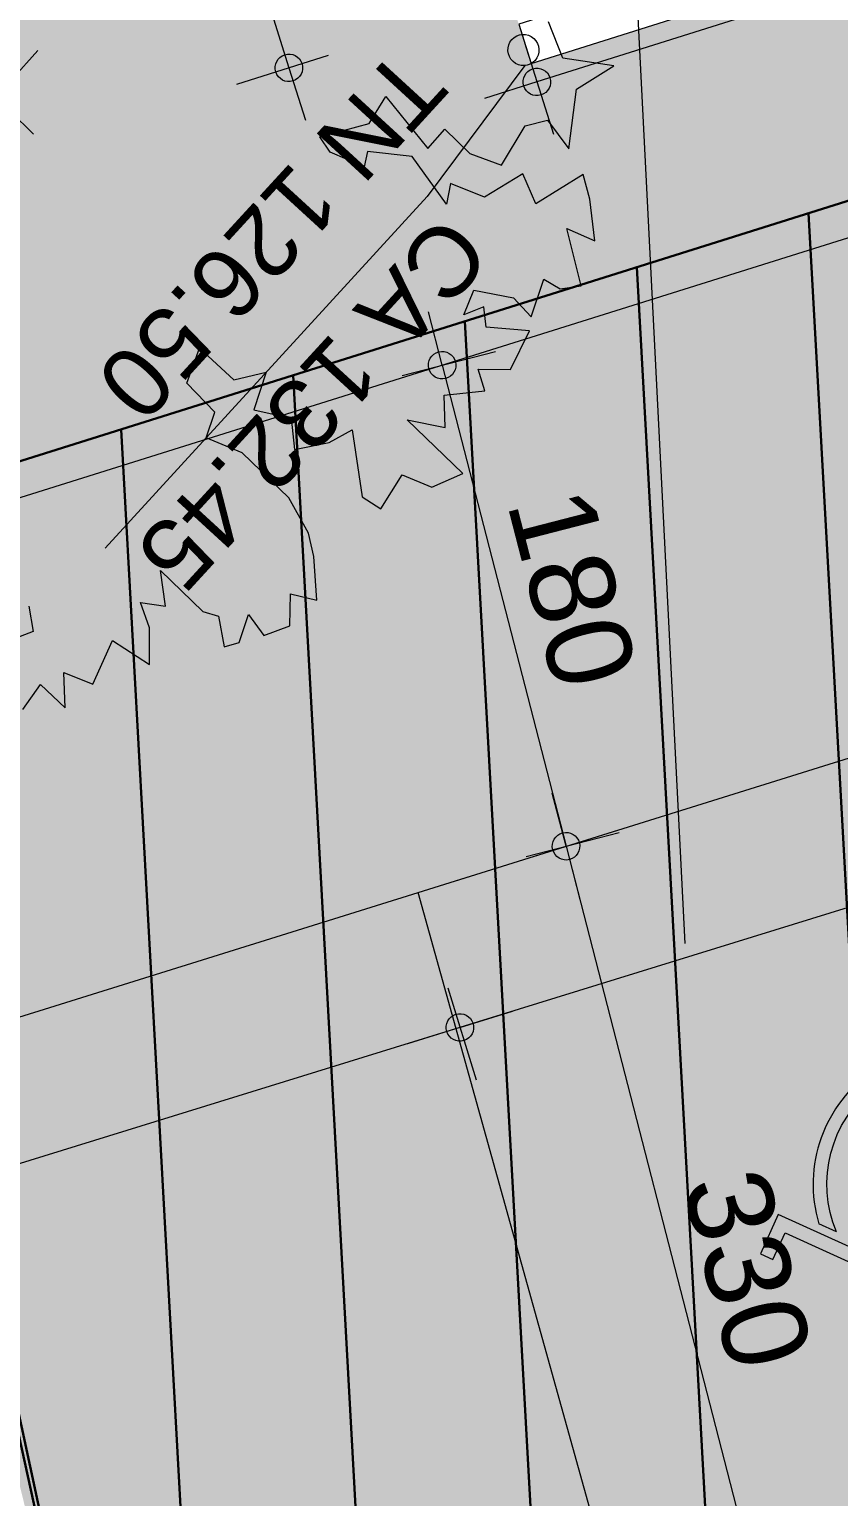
# Model space of a CAD drawing. Header units: metres. Extents: x -2858 to 512, y -1995 to 1252.
# Drawn here: x -905.94 to -902.99, y -867.61 to -862.27 of the extents above; entities that cross this region are included whole.
import ezdxf
from ezdxf.enums import TextEntityAlignment as Align
from ezdxf.lldxf.tags import DXFTag

# ---------------------------------------------------------------- set-up
doc = ezdxf.new("R2010")
doc.units = ezdxf.units.M
doc.layers.add('20-REV-HCH-BB0.10', color=144, linetype='Continuous', lineweight=30)
doc.layers.add('Calque commun', color=7, linetype='Continuous')
doc.layers.add('Textes', color=7, linetype='Continuous')
doc.styles.add('ARIAL', font='arial.ttf')
doc.styles.add('Arial14', font='arial.ttf', dxfattribs={"height": 0.253339})
doc.styles.add('Arial17', font='arial.ttf', dxfattribs={"height": 0.253354})
tags = doc.linetypes.add('DOT2', pattern=[0.125, 0, -0.125]).pattern_tags.tags
tags[6:7] = [DXFTag(74, 4), DXFTag(75, 0), DXFTag(340, '0'), DXFTag(46, 1.0), DXFTag(50, 0.0), DXFTag(44, 0.0), DXFTag(45, 0.0)]
tags[4:5] = [DXFTag(74, 4), DXFTag(75, 0), DXFTag(340, '0'), DXFTag(46, 1.0), DXFTag(50, 0.0), DXFTag(44, 0.0), DXFTag(45, 0.0)]
pattern_1 = [(273.16176, (0, 0), (0.6340334, 0.0350235), [])]

# ---------------------------------------------------------------- blocks, each defined once
blk = doc.blocks.new('toitvilla68-11')
at = {"layer": 'Calque commun', "color": 1, "linetype": 'Continuous', "lineweight": 9}
blk.add_arc((0, 0), 0.5, 0, 359.9994, dxfattribs=at)
blk = doc.blocks.new('toitvilla68-12')
at = {"layer": 'Calque commun', "color": 1, "linetype": 'Continuous', "lineweight": 9}
blk.add_arc((0, 0), 0.5, 0, 359.9994, dxfattribs=at)
blk = doc.blocks.new('DimLine115')
at = {"layer": 'Calque commun', "color": 1, "linetype": 'Continuous', "lineweight": 9}
for p, q in [((-25.9559, -20.4455), (-25.9559, -20.0955)), ((-19.3559, -20.4455), (-19.3559, -20.0955)), ((-25.9559, -20.2955), (-26.1559, -20.2955)), ((-25.9559, -20.2955), (-19.3559, -20.2955)), ((-19.3559, -20.2955), (-19.1559, -20.2955))]:
    blk.add_line(p, q, dxfattribs=at)
at = {"layer": 'Calque commun', "color": 1, "linetype": 'Continuous', "lineweight": 9, "xscale": 0.1000000014901161, "yscale": 0.1000000014901161, "zscale": 0.1000000014901161}
for name, p in [('toitvilla68-11', (-25.9559, -20.2955)), ('toitvilla68-12', (-19.3559, -20.2955))]:
    blk.add_blockref(name, p, dxfattribs=at)
at = {"layer": 'Calque commun', "color": 1, "linetype": 'Continuous', "lineweight": 9, "style": 'ARIAL'}
blk.add_text('660', height=0.30925, dxfattribs=at).set_placement((-22.6559, -20.2855), align=Align.BOTTOM_CENTER)
blk = doc.blocks.new('toitvilla68-13')
at = {"layer": 'Calque commun', "color": 1, "linetype": 'Continuous', "lineweight": 9}
blk.add_blockref('DimLine115', (0, 0), dxfattribs=at)
at = {"layer": 'Calque commun', "color": 16, "linetype": 'Continuous', "lineweight": 9}
mesh = blk.add_polyface(dxfattribs=at)
corners = [(-19.3559, -20.3653), (-25.9653, -20.3653), (-25.9653, -20.5153), (-19.3559, -20.5153)]
mesh.append_faces([[corners[k] for k in face] for face in [(0, 1, 2, 3)]], dxfattribs={"color": 16})
blk = doc.blocks.new('new24')
at = {"layer": 'Calque commun', "color": 1, "linetype": 'Continuous', "lineweight": 9}
blk.add_arc((0, 0), 0.5, 0, 359.9994, dxfattribs=at)
blk = doc.blocks.new('DimLine13605')
at = {"layer": 'Calque commun', "color": 1, "linetype": 'Continuous', "lineweight": 9}
for p, q in [((38.3539, 100.7151), (38.456, 100.8871)), ((38.2249, 100.7916), (38.526, 100.6131)), ((33.7633, 92.9739), (38.3539, 100.7151))]:
    blk.add_line(p, q, dxfattribs=at)
at = {"layer": 'Calque commun', "color": 1, "linetype": 'Continuous', "lineweight": 9, "xscale": 0.1000000013967708, "yscale": 0.1000000013967708, "zscale": 0.1000000013967708, "rotation": 59.33157074804234}
blk.add_blockref('new24', (38.3539, 100.7151), dxfattribs=at)
blk = doc.blocks.new('new262')
at = {"layer": 'Calque commun', "color": 1, "linetype": 'Continuous', "lineweight": 9}
blk.add_arc((0, 0), 0.5, 0, 359.9994, dxfattribs=at)
blk = doc.blocks.new('DimLine14801')
at = {"layer": 'Calque commun', "color": 1, "linetype": 'Continuous', "lineweight": 9}
for p, q in [((36.2506, 106.0816), (40.5388, 103.5059)), ((40.4616, 103.3773), (40.6418, 103.6774)), ((40.5388, 103.5059), (40.7103, 103.403))]:
    blk.add_line(p, q, dxfattribs=at)
at = {"layer": 'Calque commun', "color": 1, "linetype": 'Continuous', "lineweight": 9, "xscale": 0.1000000008769844, "yscale": 0.1000000008769844, "zscale": 0.1000000008769844, "rotation": 329.0091859696225}
blk.add_blockref('new262', (40.5388, 103.5059), dxfattribs=at)
blk = doc.blocks.new('new263')
at = {"layer": 'Calque commun', "color": 1, "linetype": 'Continuous', "lineweight": 9}
blk.add_arc((0, 0), 0.5, 0, 359.9994, dxfattribs=at)
blk = doc.blocks.new('DimLine14807')
at = {"layer": 'Calque commun', "color": 1, "linetype": 'Continuous', "lineweight": 9}
for p, q in [((40.4616, 103.3773), (40.6418, 103.6774)), ((40.5388, 103.5059), (40.3674, 103.6089)), ((40.5388, 103.5059), (44.8625, 100.909))]:
    blk.add_line(p, q, dxfattribs=at)
at = {"layer": 'Calque commun', "color": 1, "linetype": 'Continuous', "lineweight": 9, "xscale": 0.1000000053253359, "yscale": 0.1000000053253359, "zscale": 0.1000000053253359, "rotation": 329.0092148889698}
blk.add_blockref('new263', (40.5388, 103.5059), dxfattribs=at)
blk = doc.blocks.new('new265')
at = {"layer": 'Calque commun', "color": 1, "linetype": 'Continuous', "lineweight": 9}
blk.add_arc((0, 0), 0.5, 0, 359.9994, dxfattribs=at)
blk = doc.blocks.new('new266')
at = {"layer": 'Calque commun', "color": 1, "linetype": 'Continuous', "lineweight": 9}
blk.add_arc((0, 0), 0.5, 0, 359.9994, dxfattribs=at)
blk = doc.blocks.new('DimLine14813')
at = {"layer": 'Calque commun', "color": 1, "linetype": 'Continuous', "lineweight": 9}
for p, q in [((39.7905, 103.3542), (39.9015, 103.5206)), ((39.9153, 103.271), (39.6241, 103.4652)), ((38.7879, 101.8517), (39.7905, 103.3542)), ((38.9128, 101.7685), (38.6215, 101.9627)), ((38.7879, 101.8517), (38.6769, 101.6853))]:
    blk.add_line(p, q, dxfattribs=at)
at = {"layer": 'Calque commun', "color": 1, "linetype": 'Continuous', "lineweight": 9, "xscale": 0.1000000003529191, "yscale": 0.1000000003529191, "zscale": 0.1000000003529191, "rotation": 56.28603638625923}
for name, p in [('new266', (39.7905, 103.3542)), ('new265', (38.7879, 101.8517))]:
    blk.add_blockref(name, p, dxfattribs=at)
at = {"layer": 'Calque commun', "color": 1, "linetype": 'Continuous', "lineweight": 9, "style": 'ARIAL'}
blk.add_text('180', height=0.30925, rotation=56.286, dxfattribs=at).set_placement((39.2809, 102.6085), align=Align.BOTTOM_CENTER)
blk = doc.blocks.new('new267')
at = {"layer": 'Calque commun', "color": 1, "linetype": 'Continuous', "lineweight": 9}
blk.add_arc((0, 0), 0.5, 0, 359.9994, dxfattribs=at)
blk = doc.blocks.new('new268')
at = {"layer": 'Calque commun', "color": 1, "linetype": 'Continuous', "lineweight": 9}
blk.add_arc((0, 0), 0.5, 0, 359.9994, dxfattribs=at)
blk = doc.blocks.new('DimLine14819')
at = {"layer": 'Calque commun', "color": 1, "linetype": 'Continuous', "lineweight": 9}
for p, q in [((41.627, 106.1064), (41.738, 106.2728)), ((39.7905, 103.3542), (41.627, 106.1064)), ((41.477, 106.1064), (41.827, 106.1064)), ((39.9153, 103.271), (39.6241, 103.4652)), ((39.7905, 103.3542), (39.6795, 103.1879))]:
    blk.add_line(p, q, dxfattribs=at)
at = {"layer": 'Calque commun', "color": 1, "linetype": 'Continuous', "lineweight": 9, "xscale": 0.1000000044827411, "yscale": 0.1000000044827411, "zscale": 0.1000000044827411, "rotation": 56.28604053114486}
for name, p in [('new268', (41.627, 106.1064)), ('new267', (39.7905, 103.3542))]:
    blk.add_blockref(name, p, dxfattribs=at)
at = {"layer": 'Calque commun', "color": 1, "linetype": 'Continuous', "lineweight": 9, "style": 'ARIAL'}
blk.add_text('330', height=0.30925, rotation=56.286, dxfattribs=at).set_placement((40.7004, 104.7359), align=Align.BOTTOM_CENTER)
blk = doc.blocks.new('arb5')
at = {"layer": 'Calque commun', "color": 0, "linetype": 'ByBlock', "lineweight": -2}
for p, q in [((0.5471, 1.1695), (0.5453, 1.0957)), ((0.5765, 1.1565), (0.5471, 1.1695)), ((0.587, 1.1277), (0.5765, 1.1565)), ((0.7301, 1.1483), (0.7012, 1.1181)), ((0.7426, 1.1256), (0.7301, 1.1483)), ((0.4432, 1.1359), (0.4037, 1.1244)), ((0.4638, 1.113), (0.4432, 1.1359)), ((0.6245, 1.1345), (0.587, 1.1277)), ((0.6282, 1.1136), (0.6245, 1.1345)), ((0.7656, 1.146), (0.7426, 1.1256)), ((0.7891, 1.134), (0.7656, 1.146)), ((0.7842, 1.1095), (0.7891, 1.134)), ((0.3387, 1.1317), (0.3079, 1.0847)), ((0.3544, 1.1189), (0.3387, 1.1317)), ((0.4037, 1.1244), (0.429, 1.0916)), ((0.4747, 1.1318), (0.4638, 1.113)), ((0.504, 1.1059), (0.4747, 1.1318)), ((0.5259, 1.1274), (0.504, 1.1059)), ((0.5453, 1.0957), (0.5259, 1.1274)), ((0.8099, 1.1212), (0.7842, 1.1095)), ((0.8225, 1.1132), (0.8099, 1.1212)), ((0.2983, 1.1123), (0.2724, 1.0819)), ((0.3079, 1.0847), (0.2983, 1.1123)), ((0.3582, 1.1012), (0.3544, 1.1189)), ((0.3929, 1.1166), (0.3582, 1.1012)), ((0.3908, 1.0919), (0.3929, 1.1166)), ((0.5876, 1.0636), (0.6282, 1.1136)), ((0.7012, 1.1181), (0.6884, 1.0993)), ((0.8046, 1.0894), (0.8225, 1.1132)), ((0.411, 1.0591), (0.3908, 1.0919)), ((0.429, 1.0916), (0.4163, 1.0768)), ((0.6884, 1.0993), (0.6763, 1.0628)), ((0.2724, 1.0819), (0.2593, 1.0614)), ((0.8115, 1.0755), (0.8046, 1.0894)), ((0.4348, 1.0679), (0.411, 1.0591)), ((0.4163, 1.0768), (0.4348, 1.0679)), ((0.6112, 1.0555), (0.5876, 1.0636)), ((0.8099, 1.0195), (0.8115, 1.0755)), ((0.8832, 1.0722), (0.8574, 1.0487)), ((0.8899, 1.0307), (0.8832, 1.0722)), ((0.2593, 1.0614), (0.3105, 1.0472)), ((0.6386, 1.0356), (0.6112, 1.0555)), ((0.6763, 1.0628), (0.6746, 1.0009)), ((0.3105, 1.0472), (0.2976, 1.0186)), ((0.6187, 1.0132), (0.6386, 1.0356)), ((0.8318, 1.0458), (0.8099, 1.0195)), ((0.8454, 1.026), (0.8318, 1.0458)), ((0.8574, 1.0487), (0.8454, 1.026)), ((0.9334, 1.045), (0.8899, 1.0307)), ((0.9439, 1.0173), (0.9334, 1.045)), ((0.9677, 1.0408), (0.9439, 1.0173)), ((0.9675, 1.0084), (0.9677, 1.0408)), ((0.2504, 1.0348), (0.2037, 1.0016)), ((0.2442, 1.0013), (0.2504, 1.0348)), ((0.1632, 1.0129), (0.1908, 0.9722)), ((0.2037, 1.0016), (0.1632, 1.0129)), ((0.2976, 1.0186), (0.3388, 1.0065)), ((0.637, 0.9815), (0.6187, 1.0132)), ((0.9962, 1.0121), (0.9675, 1.0084)), ((0.2627, 0.9893), (0.2442, 1.0013)), ((0.3053, 0.998), (0.2627, 0.9893)), ((0.3177, 0.9683), (0.3053, 0.998)), ((0.3388, 1.0065), (0.3512, 0.974)), ((0.6746, 1.0009), (0.6873, 0.9662)), ((0.3512, 0.974), (0.3682, 0.9845)), ((0.3682, 0.9845), (0.3568, 0.9295)), ((0.6026, 0.966), (0.637, 0.9815)), ((0.1908, 0.9722), (0.1745, 0.9388)), ((0.3166, 0.9348), (0.3177, 0.9683)), ((0.6289, 0.9481), (0.6026, 0.966)), ((0.6873, 0.9662), (0.6636, 0.9557)), ((0.9197, 0.9497), (0.9348, 0.9693)), ((0.9348, 0.9693), (0.9611, 0.9561)), ((0.6636, 0.9557), (0.6613, 0.9171)), ((0.6285, 0.9036), (0.6289, 0.9481)), ((0.3411, 0.9355), (0.3166, 0.9348)), ((0.3318, 0.8725), (0.3411, 0.9355)), ((0.3568, 0.9295), (0.3821, 0.8949)), ((0.6613, 0.9171), (0.6285, 0.9036)), ((0.3821, 0.8949), (0.3951, 0.9027)), ((0.3951, 0.9027), (0.4067, 0.8691)), ((0.3614, 0.8782), (0.3318, 0.8725)), ((0.4026, 0.8522), (0.3614, 0.8782)), ((0.4067, 0.8691), (0.4026, 0.8522)), ((0.5851, 0.6489), (0.584, 0.6182)), ((0.5602, 0.5987), (0.5236, 0.5982))]:
    blk.add_line(p, q, dxfattribs=at)
blk = doc.blocks.new('logoha01-3')
at = {"layer": 'Calque commun', "color": 6, "linetype": 'Continuous', "lineweight": 9}
for p, q in [((-0.1596, 0.8477), (-0.1189, 0.175)), ((-0.088, 0.4913), (-0.1048, 0.7655)), ((-0.088, 0.4913), (0.249, 0.4913)), ((0.249, 0.4913), (0.249, 0.4413)), ((-0.1669, 0.4712), (-0.1637, 0.4189)), ((-0.0719, 0.225), (-0.0849, 0.4413)), ((0.249, 0.4413), (-0.0849, 0.4413)), ((0.3593, 0.225), (-0.0719, 0.225)), ((0.5329, -0.331), (0.3593, 0.225)), ((-0.1189, 0.175), (0.3225, 0.175)), ((0.3225, 0.175), (0.5, -0.3936)), ((0.4062, -0.194), (0.4267, -0.2609)), ((0.6352, -0.299), (0.5329, -0.331)), ((0.6501, -0.3468), (0.6352, -0.299)), ((0.5, -0.3936), (0.6501, -0.3468))]:
    blk.add_line(p, q, dxfattribs=at)
at = {"layer": 'Calque commun', "color": 6, "linetype": 'Continuous', "lineweight": 9, "extrusion": (0, 0, -1)}
for centre, radius, start, end in [((0.0598, 0.8537), 0.1, 356.5381, 176.538), ((0.0581, 0.8522), 0.0984, 175.5861, 298.1951), ((0, -0.0003), 0.45, 205.4946, 68.661)]:
    blk.add_arc(centre, radius, start, end, dxfattribs=at)
at = {"layer": 'Calque commun', "color": 6, "linetype": 'Continuous', "lineweight": 9}
blk.add_arc((0.0001, -0.0002), 0.5001, 109.5038, 328.6263, dxfattribs=at)

msp = doc.modelspace()

# ---------------------------------------------------------------- hatches: boundary and pattern name
at = {"layer": '20-REV-HCH-BB0.10', "true_color": 0xf27172}
h = msp.add_hatch(dxfattribs=at)
h.set_pattern_fill('ANSI31', color=11, scale=0.2)
h.set_pattern_definition(pattern_1)
h.paths.add_polyline_path([(-897.0867, -884.0721), (-898.1539, -882.683), (-901.2805, -878.1861), (-904.4631, -873.2958), (-905.5895, -869.1404), (-906.7932, -863.6747), (-908.5594, -852.6134), (-910.0378, -845.7878), (-912.6742, -838.0889), (-913.7122, -834.9772), (-915.895, -827.5068), (-915.8124, -823.5364), (-914.9244, -821.3522), (-913.1509, -819.5089), (-906.8307, -814.1831), (-897.8335, -808.0288), (-891.5365, -805.8873), (-872.3101, -801.0637), (-873.5971, -795.6169), (-887.1089, -799.3114), (-893.0517, -800.9896), (-892.5559, -802.9576), (-898.6109, -804.9352), (-904.1368, -808.3853), (-908.24, -811.7131), (-913.8543, -815.9391), (-916.8014, -818.5833), (-918.4693, -821.0598), (-919.2667, -823.5521), (-921.0397, -826.5177), (-919.1168, -827.1675), (-918.5144, -829.5662), (-915.7868, -839.1955), (-911.6757, -852.6318), (-910.0774, -862.2284), (-909.4398, -866.4988), (-908.2685, -870.6389), (-907.299, -874.227), (-906.4398, -875.8477), (-904.3352, -879.1567), (-901.7732, -882.8272), (-899.581, -885.7755)])
h.paths.add_polyline_path([(-912.5878, -900.9444), (-908.7425, -900.4527), (-907.2181, -899.649), (-897.9924, -892.698), (-897.6274, -891.0111), (-898.472, -889.0124), (-900.3595, -886.3784), (-896.3278, -883.5175), (-894.81, -885.6302), (-894.2764, -886.3275), (-893.6827, -886.6651), (-890.888, -887.2976), (-879.8433, -878.908), (-876.6529, -883.3415), (-906.3779, -906.0297), (-908.6273, -906.6683)])
at = {"layer": '20-REV-HCH-BB0.10', "true_color": 0x9898cc}
h = msp.add_hatch(dxfattribs=at)
h.set_pattern_fill('ANSI31', color=253, scale=0.2)
h.set_pattern_definition(pattern_1)
h.paths.add_polyline_path([(-877.8131, -802.8509), (-886.62, -804.848), (-891.5845, -806.1745), (-897.3835, -807.892), (-892.696, -828.3288), (-900.103, -830.7405), (-900.8916, -827.8143), (-907.4363, -829.8067), (-906.1341, -833.2469), (-906.4488, -833.2359), (-906.1443, -834.1043), (-913.1652, -836.266), (-912.7931, -837.8445), (-902.3538, -835.0069), (-902.908, -833.7526), (-892.1132, -830.0528), (-883.0311, -858.6565), (-889.4114, -860.932), (-889.9624, -859.2432), (-893.4643, -860.1834), (-893.8666, -859.1168), (-891.871, -858.4038), (-892.3919, -856.742), (-898.4877, -858.4571), (-897.8463, -860.2268), (-895.2285, -859.3646), (-895.0849, -860.4169), (-906.6746, -864.0621), (-905.5673, -869.2054), (-898.7846, -867.2123), (-899.5694, -864.0253), (-891.3868, -861.3666), (-890.7969, -862.951), (-881.3899, -859.7849), (-891.5647, -827.5636), (-895.7953, -808.4487), (-877.4529, -804.175)])
at = {"layer": 'Calque commun', "linetype": 'Continuous', "lineweight": 9}
msp.add_hatch(color=41, dxfattribs=at).paths.add_polyline_path([(-898.361, -858.6579), (-894.1345, -857.3259), (-894.0712, -857.62), (-893.1848, -857.3406), (-893.248, -857.0465), (-892.4394, -856.7916), (-891.8839, -858.6149), (-893.6979, -859.1837), (-893.4276, -860.0407), (-890.1176, -859.0374), (-889.5878, -860.7135), (-883.0803, -858.6484), (-892.197, -830.171), (-902.9641, -833.6257), (-902.5512, -834.9401), (-912.7227, -838.127), (-913.2603, -836.3944), (-906.1632, -834.2488), (-906.459, -833.3459), (-906.0144, -833.2145), (-907.0962, -829.7808), (-900.9488, -827.8617), (-900.0097, -830.8106), (-892.6344, -828.4218), (-897.1356, -808.9977), (-895.7305, -809.0827), (-891.203, -829.0121), (-881.3391, -859.8286), (-890.8109, -862.7157), (-891.2433, -861.2972), (-899.7446, -863.9323), (-898.8668, -867.1151), (-905.5725, -869.1941), (-906.3625, -865.9826), (-906.7402, -864.2145), (-894.8589, -860.4895), (-895.2408, -859.2785), (-897.8845, -860.17)])
h = msp.add_hatch(color=71, dxfattribs=at)
h.paths.add_polyline_path([(-900.9563, -835.028), (-901.6047, -833.2556), (-901.6251, -833.2063), (-902.9641, -833.6257), (-902.5512, -834.9401), (-902.5909, -834.9747), (-912.7227, -838.127), (-910.8921, -843.3503), (-909.9736, -845.9494), (-908.8345, -851.2968), (-906.7485, -864.2171), (-894.8589, -860.4895), (-894.9513, -860.1967), (-895.2408, -859.2785), (-897.8845, -860.17), (-898.0035, -859.7855), (-897.8905, -860.1823), (-897.8909, -860.1824), (-897.8093, -860.4085), (-904.1131, -862.3952), (-904.1883, -862.1568), (-904.4787, -861.2352), (-905.0237, -861.407), (-905.3031, -860.5205), (-905.3201, -860.5258), (-905.5995, -859.6393), (-905.052, -859.4668), (-904.7726, -860.3533), (-904.7581, -860.3487), (-908.2435, -849.29), (-902.1215, -847.3605), (-903.0898, -844.8904), (-896.6886, -842.8729), (-897.6918, -839.7459), (-891.5464, -837.9174), (-886.4579, -853.9093), (-885.9301, -853.743), (-885.6507, -854.6295), (-885.3713, -855.516), (-885.8943, -855.6808), (-885.6878, -856.3295), (-885.6721, -856.3247), (-885.6103, -856.5637), (-891.8967, -858.545), (-891.9738, -858.3004), (-891.9837, -858.3035), (-891.8839, -858.6149), (-893.6979, -859.1837), (-893.5199, -859.748), (-893.5199, -859.748), (-893.4276, -860.0407), (-890.3861, -859.1165), (-890.1176, -859.0374), (-889.5878, -860.7135), (-887.0669, -859.9293), (-883.0803, -858.6484), (-892.197, -830.171), (-894.4227, -830.8821), (-893.8238, -832.8079)])
h.paths.add_polyline_path([(-898.396, -858.4069), (-892.6565, -856.5979), (-892.7304, -856.5737), (-898.4098, -858.3587)])

# ---------------------------------------------------------------- linework, layer by layer
at = {"layer": '20-REV-HCH-BB0.10', "color": 11, "true_color": 0xf27172, "flags": 128}
msp.add_lwpolyline([(-905.5895, -869.1404), (-906.7932, -863.6747), (-908.5594, -852.6134), (-910.0378, -845.7878), (-912.6742, -838.0889), (-913.7122, -834.9772), (-915.895, -827.5068), (-916.0486, -823.5052), (-914.6283, -821.0215), (-912.781, -819.1416), (-906.8307, -814.1831), (-897.8335, -808.0288)], dxfattribs=at)
at = {"layer": '20-REV-HCH-BB0.10', "color": 253, "true_color": 0x9898cc, "flags": 128}
msp.add_lwpolyline([(-892.1132, -830.0528), (-883.0311, -858.6565), (-889.4114, -860.932), (-889.9624, -859.2432), (-893.4643, -860.1834), (-893.8666, -859.1168), (-891.871, -858.4038), (-892.3919, -856.742), (-898.4877, -858.4571), (-897.8463, -860.2268), (-895.2285, -859.3646), (-895.0849, -860.4169), (-906.6746, -864.0621), (-905.5673, -869.2054), (-898.7846, -867.2123), (-899.5694, -864.0253), (-891.3868, -861.3666), (-890.7969, -862.951), (-881.3899, -859.7849), (-891.5647, -827.5636)], dxfattribs=at)
at = {"layer": 'Calque commun', "color": 7, "linetype": 'Continuous', "lineweight": 9}
for p, q in [((-894.8589, -860.4895), (-906.7485, -864.2171)), ((-906.4586, -866.0126), (-891.3993, -861.3162)), ((-904.5239, -865.4091), (-891.5449, -861.361)), ((-904.1356, -862.4023), (-904.4907, -862.8788)), ((-904.4907, -862.8788), (-905.6624, -864.1571)), ((-903.6371, -868.5931), (-904.5239, -865.4091))]:
    msp.add_line(p, q, dxfattribs=at)
at = {"layer": 'Calque commun', "color": 9, "linetype": 'Continuous', "lineweight": 9}
msp.add_line((-903.5524, -865.5952), (-903.7608, -861.4971), dxfattribs=at)
at = {"layer": 'Calque commun', "color": 7, "linetype": 'Continuous', "lineweight": 18}
msp.add_arc((-904.141, -862.3459), 0.0566, 318.1618, 318.1612, dxfattribs=at)

# ---------------------------------------------------------------- block references
at = {"layer": 'Calque commun', "color": 0, "linetype": 'ByBlock', "lineweight": -2}
for name, p, rotation in [('toitvilla68-13', (-916.4521, -887.6369), 197.4933286152844), ('logoha01-3', (-902.5872, -866.4705), 228.1617603435354)]:
    msp.add_blockref(name, p, dxfattribs=dict(at, rotation=rotation))
at = {"layer": 'Calque commun', "color": 1, "linetype": 'Continuous', "lineweight": 9, "rotation": 228.1617603435354}
for name in ['DimLine13605', 'DimLine14801', 'DimLine14813', 'DimLine14807', 'DimLine14819']:
    msp.add_blockref(name, (-954.4467, -766.6559), dxfattribs=at)
at = {"layer": 'Calque commun', "color": 64, "linetype": 'DOT2', "lineweight": 18, "xscale": 3.814697213713691, "yscale": 3.814696974833698, "zscale": 3.814697265625, "rotation": 227.4939527206939}
msp.add_blockref('arb5', (-906.2402, -859.3335), dxfattribs=at)

# ---------------------------------------------------------------- texts
at = {"layer": 'Textes', "color": 5, "linetype": 'ByBlock', "lineweight": -2}
for s, height, style, p in [('TN 126.50', 0.25334, 'Arial14', (-904.6492, -862.2716)), ('CA 132.45', 0.25335, 'Arial17', (-904.4907, -862.8788))]:
    msp.add_text(s, height=height, rotation=227.4939, dxfattribs=dict(at, style=style)).set_placement(p, align=Align.BOTTOM_LEFT)

doc.saveas('drawing.dxf')
